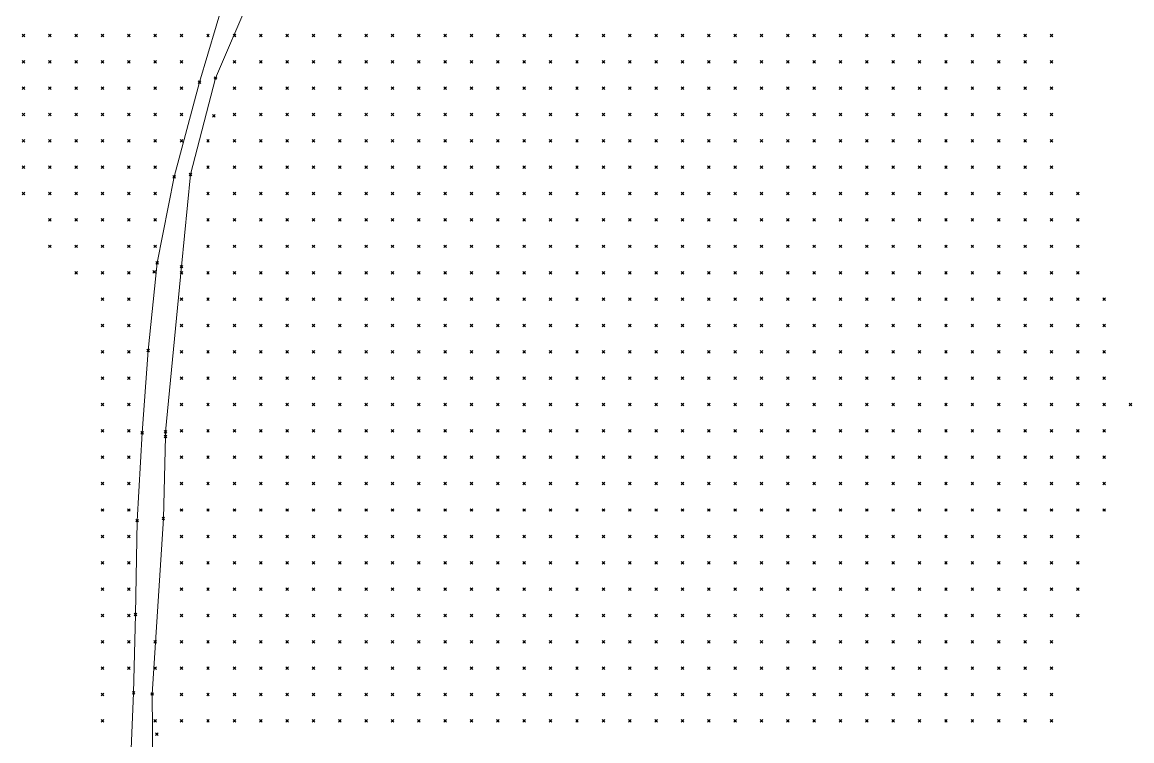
# Model space of a CAD drawing. Header units: metres. Extents: x 441556 to 446409, y 432338 to 461058.
# Drawn here: x 445136.5 to 445262.8, y 436435.4 to 436517.2 of the extents above; entities that cross this region are included whole.
import ezdxf

# ---------------------------------------------------------------- set-up
doc = ezdxf.new("R2010")
doc.units = ezdxf.units.M
doc.header["$MEASUREMENT"] = 0
doc.header["$PDMODE"] = 35
doc.header["$PDSIZE"] = 0.15
for name, color, linetype, lineweight in [('DTM-BRE-RevN_GRP_DRUM FORESTIER', 2, 'Continuous', 0), ('DTM-NOK-RevN_LIDAR_co_lidar', 91, 'Continuous', 0), ('DTM-NOK-RevN_RTK', 32, 'Continuous', 0)]:
    doc.layers.add(name, color=color, linetype=linetype, lineweight=lineweight)

msp = doc.modelspace()

# ---------------------------------------------------------------- linework, layer by layer
at = {"layer": 'DTM-BRE-RevN_GRP_DRUM FORESTIER'}
for p, q in [((445156.671, 436510.345, 325.163), (445159.586, 436520.169, 325.555)), ((445162.424, 436519.913, 325.438), (445158.501, 436510.811, 325.175)), ((445153.81, 436499.577, 324.866), (445156.671, 436510.345, 325.163)), ((445158.501, 436510.811, 325.175), (445155.667, 436499.825, 324.907)), ((445151.856, 436489.78, 325.215), (445153.81, 436499.577, 324.866)), ((445155.667, 436499.825, 324.907), (445154.642, 436489.352, 325.176)), ((445150.839, 436479.819, 325.858), (445151.856, 436489.78, 325.215)), ((445154.642, 436489.352, 325.176), (445152.824, 436470.561, 326.093)), ((445150.174, 436470.461, 326.262), (445150.839, 436479.819, 325.858)), ((445149.586, 436460.458, 327.038), (445150.174, 436470.461, 326.262)), ((445152.82, 436470.046, 326.208), (445152.567, 436460.717, 326.846)), ((445152.824, 436470.561, 326.093), (445152.82, 436470.046, 326.208)), ((445149.394, 436449.795, 327.481), (445149.586, 436460.458, 327.038)), ((445152.567, 436460.717, 326.846), (445151.311, 436440.742, 327.699)), ((445149.19, 436440.86, 327.899), (445149.394, 436449.795, 327.481)), ((445148.732, 436430.611, 328.113), (445149.19, 436440.86, 327.899)), ((445151.311, 436440.742, 327.699), (445151.373, 436430.299, 328.26))]:
    msp.add_line(p, q, dxfattribs=at)
at = {"layer": 'DTM-NOK-RevN_LIDAR_co_lidar'}
for p in [(445136.655, 436515.66, 322.846), (445139.654, 436515.66, 322.774), (445142.653, 436515.66, 322.909), (445145.653, 436515.66, 323.407), (445148.652, 436515.66, 323.956), (445151.652, 436515.66, 324.575), (445154.651, 436515.66, 325.074), (445157.65, 436515.66, 325.206), (445160.65, 436515.66, 325.333), (445163.649, 436515.66, 326.165), (445166.648, 436515.66, 327.094), (445169.648, 436515.66, 327.048), (445172.647, 436515.66, 327.612), (445175.647, 436515.66, 328.128), (445178.646, 436515.66, 328.467), (445181.645, 436515.66, 329.098), (445184.645, 436515.66, 330.219), (445187.644, 436515.66, 331.794), (445190.644, 436515.66, 333.171), (445193.643, 436515.66, 334.324), (445196.642, 436515.66, 335.776), (445199.642, 436515.66, 338.57), (445202.641, 436515.66, 341.075), (445205.64, 436515.66, 342.98), (445208.64, 436515.66, 344.397), (445211.639, 436515.66, 346.679), (445214.639, 436515.66, 348.168), (445217.638, 436515.66, 349.331), (445220.637, 436515.66, 351.758), (445223.637, 436515.66, 356.756), (445226.636, 436515.66, 362.486), (445229.635, 436515.66, 364.929), (445232.635, 436515.66, 362.86), (445235.634, 436515.66, 362.05), (445238.634, 436515.66, 363.032), (445241.633, 436515.66, 363.21), (445244.632, 436515.66, 363.889), (445247.632, 436515.66, 367.067), (445250.631, 436515.66, 373.421), (445253.63, 436515.66, 378.808), (445136.655, 436512.661, 322.892), (445139.654, 436512.661, 322.851), (445142.653, 436512.661, 322.778), (445145.653, 436512.661, 323.154), (445148.652, 436512.661, 323.668), (445151.652, 436512.661, 324.276), (445154.651, 436512.661, 324.886), (445160.65, 436512.661, 325.662), (445163.649, 436512.661, 327.797), (445166.648, 436512.661, 329.416), (445169.648, 436512.661, 328.302), (445172.647, 436512.661, 327.617), (445175.647, 436512.661, 327.858), (445178.646, 436512.661, 328.546), (445181.645, 436512.661, 329.053), (445184.645, 436512.661, 329.583), (445187.644, 436512.661, 330.58), (445190.644, 436512.661, 331.882), (445193.643, 436512.661, 333.159), (445196.642, 436512.661, 333.416), (445199.642, 436512.661, 334.721), (445202.641, 436512.661, 337.604), (445205.64, 436512.661, 340.252), (445208.64, 436512.661, 341.695), (445211.639, 436512.661, 344.013), (445214.639, 436512.661, 346.886), (445217.638, 436512.661, 348.123), (445220.637, 436512.661, 350.912), (445223.637, 436512.661, 355.356), (445226.636, 436512.661, 359.327), (445229.635, 436512.661, 361.262), (445232.635, 436512.661, 360.347), (445235.634, 436512.661, 360.505), (445238.634, 436512.661, 361.38), (445241.633, 436512.661, 361.731), (445244.632, 436512.661, 362.55), (445247.632, 436512.661, 364.852), (445250.631, 436512.661, 370.812), (445253.63, 436512.661, 376.974), (445136.655, 436509.661, 322.857), (445139.654, 436509.661, 322.831), (445142.653, 436509.661, 322.75), (445145.653, 436509.661, 322.985), (445148.652, 436509.661, 323.447), (445151.652, 436509.661, 324.105), (445154.651, 436509.661, 324.725), (445160.65, 436509.661, 326.407), (445163.649, 436509.661, 329.629), (445166.648, 436509.661, 332.262), (445169.648, 436509.661, 332.256), (445172.647, 436509.661, 331.297), (445175.647, 436509.661, 330.023), (445178.646, 436509.661, 329.26), (445181.645, 436509.661, 329.244), (445184.645, 436509.661, 329.438), (445187.644, 436509.661, 330.541), (445190.644, 436509.661, 331.805), (445193.643, 436509.661, 332.589), (445196.642, 436509.661, 332.318), (445199.642, 436509.661, 332.681), (445202.641, 436509.661, 334.692), (445205.64, 436509.661, 337.292), (445208.64, 436509.661, 339.092), (445211.639, 436509.661, 341.003), (445214.639, 436509.661, 343.919), (445217.638, 436509.661, 346.685), (445220.637, 436509.661, 349.955), (445223.637, 436509.661, 354.323), (445226.636, 436509.661, 356.357), (445229.635, 436509.661, 357.155), (445232.635, 436509.661, 357.793), (445235.634, 436509.661, 358.711), (445238.634, 436509.661, 359.509), (445241.633, 436509.661, 359.969), (445244.632, 436509.661, 360.824), (445247.632, 436509.661, 362.448), (445250.631, 436509.661, 367.727), (445253.63, 436509.661, 376.001), (445136.655, 436506.662, 322.796), (445139.654, 436506.662, 322.772), (445142.653, 436506.662, 322.746), (445145.653, 436506.662, 322.855), (445148.652, 436506.662, 323.305), (445151.652, 436506.662, 324.083), (445154.651, 436506.662, 324.649), (445160.65, 436506.662, 327.733), (445163.649, 436506.662, 330.938), (445166.648, 436506.662, 334.11), (445169.648, 436506.662, 335.261), (445172.647, 436506.662, 334.831), (445175.647, 436506.662, 333.015), (445178.646, 436506.662, 331.22), (445181.645, 436506.662, 331.199), (445184.645, 436506.662, 331.595), (445187.644, 436506.662, 332.56), (445190.644, 436506.662, 332.648), (445193.643, 436506.662, 331.93), (445196.642, 436506.662, 331.612), (445199.642, 436506.662, 332.054), (445202.641, 436506.662, 333.225), (445205.64, 436506.662, 335.615), (445208.64, 436506.662, 337.75), (445211.639, 436506.662, 339.422), (445214.639, 436506.662, 341.309), (445217.638, 436506.662, 345.017), (445220.637, 436506.662, 349.361), (445223.637, 436506.662, 352.231), (445226.636, 436506.662, 353.753), (445229.635, 436506.662, 354.707), (445232.635, 436506.662, 356.306), (445235.634, 436506.662, 357.737), (445238.634, 436506.662, 358.146), (445241.633, 436506.662, 358.245), (445244.632, 436506.662, 358.978), (445247.632, 436506.662, 360.501), (445250.631, 436506.662, 364.646), (445253.63, 436506.662, 372.692), (445136.655, 436503.662, 322.767), (445139.654, 436503.662, 322.757), (445142.653, 436503.662, 322.749), (445145.653, 436503.662, 322.786), (445148.652, 436503.662, 323.207), (445151.652, 436503.662, 324.092), (445154.651, 436503.662, 324.621), (445157.65, 436503.662, 324.857), (445160.65, 436503.662, 328.761), (445163.649, 436503.662, 332.344), (445166.648, 436503.662, 335.4), (445169.648, 436503.662, 337.094), (445172.647, 436503.662, 336.916), (445175.647, 436503.662, 335.88), (445178.646, 436503.662, 334.886), (445181.645, 436503.662, 334.879), (445184.645, 436503.662, 335.202), (445187.644, 436503.662, 336.469), (445190.644, 436503.662, 335.101), (445193.643, 436503.662, 332.315), (445196.642, 436503.662, 331.574), (445199.642, 436503.662, 332.027), (445202.641, 436503.662, 332.821), (445205.64, 436503.662, 334.67), (445208.64, 436503.662, 336.401), (445211.639, 436503.662, 338.075), (445214.639, 436503.662, 339.603), (445217.638, 436503.662, 342.664), (445220.637, 436503.662, 347.792), (445223.637, 436503.662, 350.835), (445226.636, 436503.662, 351.89), (445229.635, 436503.662, 352.644), (445232.635, 436503.662, 353.986), (445235.634, 436503.662, 355.863), (445238.634, 436503.662, 356.738), (445241.633, 436503.662, 357.133), (445244.632, 436503.662, 357.543), (445247.632, 436503.662, 358.393), (445250.631, 436503.662, 361.608), (445253.63, 436503.662, 366.358), (445136.655, 436500.663, 322.76), (445139.654, 436500.663, 322.762), (445142.653, 436500.663, 322.748), (445145.653, 436500.663, 322.743), (445148.652, 436500.663, 323.213), (445151.652, 436500.663, 324.094), (445157.65, 436500.663, 324.788), (445160.65, 436500.663, 329.496), (445163.649, 436500.663, 333.345), (445166.648, 436500.663, 335.984), (445169.648, 436500.663, 338.625), (445172.647, 436500.663, 339.497), (445175.647, 436500.663, 338.92), (445178.646, 436500.663, 339.447), (445181.645, 436500.663, 339.245), (445184.645, 436500.663, 338.799), (445187.644, 436500.663, 339.623), (445190.644, 436500.663, 338.266), (445193.643, 436500.663, 334.074), (445196.642, 436500.663, 332.072), (445199.642, 436500.663, 332.325), (445202.641, 436500.663, 332.916), (445205.64, 436500.663, 334.279), (445208.64, 436500.663, 335.676), (445211.639, 436500.663, 337.872), (445214.639, 436500.663, 339.622), (445217.638, 436500.663, 341.714), (445220.637, 436500.663, 346.138), (445223.637, 436500.663, 349.647), (445226.636, 436500.663, 350.141), (445229.635, 436500.663, 350.57), (445232.635, 436500.663, 352.095), (445235.634, 436500.663, 354.147), (445238.634, 436500.663, 355.8), (445241.633, 436500.663, 356.611), (445244.632, 436500.663, 356.932), (445247.632, 436500.663, 357.169), (445250.631, 436500.663, 359.815), (445253.63, 436500.663, 363.855), (445136.655, 436497.664, 322.742), (445139.654, 436497.664, 322.747), (445142.653, 436497.664, 322.686), (445145.653, 436497.664, 322.758), (445148.652, 436497.664, 323.328), (445151.652, 436497.664, 324.153), (445157.65, 436497.664, 325.315), (445160.65, 436497.664, 330.469), (445163.649, 436497.664, 334.808), (445166.648, 436497.664, 337.958), (445169.648, 436497.664, 340.256), (445172.647, 436497.664, 341.791), (445175.647, 436497.664, 342.455), (445178.646, 436497.664, 342.639), (445181.645, 436497.664, 342), (445184.645, 436497.664, 341.251), (445187.644, 436497.664, 341.096), (445190.644, 436497.664, 340.283), (445193.643, 436497.664, 336.389), (445196.642, 436497.664, 333.809), (445199.642, 436497.664, 333.395), (445202.641, 436497.664, 333.817), (445205.64, 436497.664, 334.743), (445208.64, 436497.664, 336.18), (445211.639, 436497.664, 338.906), (445214.639, 436497.664, 340.363), (445217.638, 436497.664, 341.837), (445220.637, 436497.664, 346.486), (445223.637, 436497.664, 349.126), (445226.636, 436497.664, 349.469), (445229.635, 436497.664, 349.933), (445232.635, 436497.664, 351.147), (445235.634, 436497.664, 353.396), (445238.634, 436497.664, 355.42), (445241.633, 436497.664, 356.488), (445244.632, 436497.664, 356.812), (445247.632, 436497.664, 356.751), (445250.631, 436497.664, 359.091), (445253.63, 436497.664, 363.154), (445256.63, 436497.664, 368.642), (445139.654, 436494.664, 322.727), (445142.653, 436494.664, 322.641), (445145.653, 436494.664, 322.817), (445148.652, 436494.664, 323.463), (445151.652, 436494.664, 324.328), (445157.65, 436494.664, 326.428), (445160.65, 436494.664, 332.176), (445163.649, 436494.664, 336.499), (445166.648, 436494.664, 339.405), (445169.648, 436494.664, 341.439), (445172.647, 436494.664, 343.198), (445175.647, 436494.664, 344.665), (445178.646, 436494.664, 344.542), (445181.645, 436494.664, 344.377), (445184.645, 436494.664, 343.53), (445187.644, 436494.664, 342.406), (445190.644, 436494.664, 340.715), (445193.643, 436494.664, 337.45), (445196.642, 436494.664, 335.094), (445199.642, 436494.664, 334.249), (445202.641, 436494.664, 334.104), (445205.64, 436494.664, 336.159), (445208.64, 436494.664, 338.028), (445211.639, 436494.664, 339.656), (445214.639, 436494.664, 340.589), (445217.638, 436494.664, 342.574), (445220.637, 436494.664, 347.264), (445223.637, 436494.664, 349.007), (445226.636, 436494.664, 349.035), (445229.635, 436494.664, 349.858), (445232.635, 436494.664, 350.995), (445235.634, 436494.664, 353.397), (445238.634, 436494.664, 355.552), (445241.633, 436494.664, 356.97), (445244.632, 436494.664, 357.042), (445247.632, 436494.664, 356.825), (445250.631, 436494.664, 358.7), (445253.63, 436494.664, 361.375), (445256.63, 436494.664, 365.848), (445139.654, 436491.665, 322.711), (445142.653, 436491.665, 322.643), (445145.653, 436491.665, 322.865), (445148.652, 436491.665, 323.599), (445151.652, 436491.665, 324.512), (445157.65, 436491.665, 327.109), (445160.65, 436491.665, 333.035), (445163.649, 436491.665, 337.467), (445166.648, 436491.665, 340.122), (445169.648, 436491.665, 342.075), (445172.647, 436491.665, 344.295), (445175.647, 436491.665, 346.196), (445178.646, 436491.665, 346.938), (445181.645, 436491.665, 346.929), (445184.645, 436491.665, 345.653), (445187.644, 436491.665, 344.033), (445190.644, 436491.665, 342.251), (445193.643, 436491.665, 339.182), (445196.642, 436491.665, 336.43), (445199.642, 436491.665, 336.381), (445202.641, 436491.665, 338.15), (445205.64, 436491.665, 340.482), (445208.64, 436491.665, 339.214), (445211.639, 436491.665, 339.337), (445214.639, 436491.665, 340.064), (445217.638, 436491.665, 342.652), (445220.637, 436491.665, 345.878), (445223.637, 436491.665, 348.119), (445226.636, 436491.665, 348.843), (445229.635, 436491.665, 349.654), (445232.635, 436491.665, 351.31), (445235.634, 436491.665, 353.871), (445238.634, 436491.665, 355.484), (445241.633, 436491.665, 356.403), (445244.632, 436491.665, 356.348), (445247.632, 436491.665, 356.012), (445250.631, 436491.665, 356.462), (445253.63, 436491.665, 358.618), (445256.63, 436491.665, 363.88), (445142.653, 436488.666, 322.679), (445145.653, 436488.666, 322.964), (445148.652, 436488.666, 323.841), (445154.651, 436488.666, 325.166), (445157.65, 436488.666, 327.007), (445160.65, 436488.666, 332.555), (445163.649, 436488.666, 337.074), (445166.648, 436488.666, 340.096), (445169.648, 436488.666, 342.612), (445172.647, 436488.666, 345.271), (445175.647, 436488.666, 347.555), (445178.646, 436488.666, 348.814), (445181.645, 436488.666, 348.741), (445184.645, 436488.666, 347.215), (445187.644, 436488.666, 345.294), (445190.644, 436488.666, 344.087), (445193.643, 436488.666, 341.882), (445196.642, 436488.666, 340.213), (445199.642, 436488.666, 341.155), (445202.641, 436488.666, 343.422), (445205.64, 436488.666, 343.369), (445208.64, 436488.666, 339.308), (445211.639, 436488.666, 338.281), (445214.639, 436488.666, 339.386), (445217.638, 436488.666, 340.739), (445220.637, 436488.666, 342.856), (445223.637, 436488.666, 345.406), (445226.636, 436488.666, 346.988), (445229.635, 436488.666, 348.342), (445232.635, 436488.666, 350.949), (445235.634, 436488.666, 353.312), (445238.634, 436488.666, 354.867), (445241.633, 436488.666, 355.569), (445244.632, 436488.666, 355.339), (445247.632, 436488.666, 355.078), (445250.631, 436488.666, 354.802), (445253.63, 436488.666, 356.116), (445256.63, 436488.666, 360.774), (445145.653, 436485.666, 323.06), (445148.652, 436485.666, 324.003), (445154.651, 436485.666, 325.393), (445157.65, 436485.666, 328.466), (445160.65, 436485.666, 332.56), (445163.649, 436485.666, 336.507), (445166.648, 436485.666, 339.744), (445169.648, 436485.666, 342.282), (445172.647, 436485.666, 345.089), (445175.647, 436485.666, 347.693), (445178.646, 436485.666, 348.787), (445181.645, 436485.666, 348.832), (445184.645, 436485.666, 347.628), (445187.644, 436485.666, 346.096), (445190.644, 436485.666, 345.877), (445193.643, 436485.666, 342.907), (445196.642, 436485.666, 342.778), (445199.642, 436485.666, 345.149), (445202.641, 436485.666, 345.35), (445205.64, 436485.666, 343.976), (445208.64, 436485.666, 339.584), (445211.639, 436485.666, 337.873), (445214.639, 436485.666, 338.927), (445217.638, 436485.666, 339.136), (445220.637, 436485.666, 340.572), (445223.637, 436485.666, 342.558), (445226.636, 436485.666, 343.691), (445229.635, 436485.666, 345.216), (445232.635, 436485.666, 347.476), (445235.634, 436485.666, 350.202), (445238.634, 436485.666, 352.402), (445241.633, 436485.666, 353.342), (445244.632, 436485.666, 353.267), (445247.632, 436485.666, 353.382), (445250.631, 436485.666, 352.976), (445253.63, 436485.666, 353.486), (445256.63, 436485.666, 356.708), (445259.629, 436485.666, 363.07), (445145.653, 436482.667, 323.117), (445148.652, 436482.667, 324.108), (445154.651, 436482.667, 325.522), (445157.65, 436482.667, 329.42), (445160.65, 436482.667, 332.504), (445163.649, 436482.667, 336.63), (445166.648, 436482.667, 340.374), (445169.648, 436482.667, 342.508), (445172.647, 436482.667, 344.96), (445175.647, 436482.667, 347.201), (445178.646, 436482.667, 347.961), (445181.645, 436482.667, 347.976), (445184.645, 436482.667, 347.795), (445187.644, 436482.667, 347.665), (445190.644, 436482.667, 349.106), (445193.643, 436482.667, 347.309), (445196.642, 436482.667, 345.617), (445199.642, 436482.667, 346.173), (445202.641, 436482.667, 345.253), (445205.64, 436482.667, 343.354), (445208.64, 436482.667, 339.66), (445211.639, 436482.667, 337.769), (445214.639, 436482.667, 338.158), (445217.638, 436482.667, 338.535), (445220.637, 436482.667, 339.837), (445223.637, 436482.667, 341.23), (445226.636, 436482.667, 342.059), (445229.635, 436482.667, 343.095), (445232.635, 436482.667, 344.558), (445235.634, 436482.667, 347.061), (445238.634, 436482.667, 349.101), (445241.633, 436482.667, 350.427), (445244.632, 436482.667, 350.845), (445247.632, 436482.667, 350.864), (445250.631, 436482.667, 351.272), (445253.63, 436482.667, 352.663), (445256.63, 436482.667, 355.054), (445259.629, 436482.667, 359.674), (445145.653, 436479.667, 323.569), (445148.652, 436479.667, 324.627), (445154.651, 436479.667, 325.623), (445157.65, 436479.667, 329.727), (445160.65, 436479.667, 333.234), (445163.649, 436479.667, 336.902), (445166.648, 436479.667, 340.213), (445169.648, 436479.667, 342.179), (445172.647, 436479.667, 345.04), (445175.647, 436479.667, 347.06), (445178.646, 436479.667, 347.685), (445181.645, 436479.667, 348.005), (445184.645, 436479.667, 347.895), (445187.644, 436479.667, 348.701), (445190.644, 436479.667, 350.895), (445193.643, 436479.667, 350.68), (445196.642, 436479.667, 347.836), (445199.642, 436479.667, 346.561), (445202.641, 436479.667, 345.388), (445205.64, 436479.667, 343.106), (445208.64, 436479.667, 339.6), (445211.639, 436479.667, 337.43), (445214.639, 436479.667, 337.537), (445217.638, 436479.667, 338.53), (445220.637, 436479.667, 339.913), (445223.637, 436479.667, 341.035), (445226.636, 436479.667, 342.139), (445229.635, 436479.667, 342.494), (445232.635, 436479.667, 343.087), (445235.634, 436479.667, 344.556), (445238.634, 436479.667, 346.116), (445241.633, 436479.667, 348.422), (445244.632, 436479.667, 349.409), (445247.632, 436479.667, 349.393), (445250.631, 436479.667, 349.829), (445253.63, 436479.667, 351.459), (445256.63, 436479.667, 354.057), (445259.629, 436479.667, 357.214), (445145.653, 436476.668, 323.889), (445148.652, 436476.668, 325.09), (445154.651, 436476.668, 325.777), (445157.65, 436476.668, 329.852), (445160.65, 436476.668, 333.609), (445163.649, 436476.668, 336.9), (445166.648, 436476.668, 339.728), (445169.648, 436476.668, 342.041), (445172.647, 436476.668, 344.989), (445175.647, 436476.668, 346.757), (445178.646, 436476.668, 348.045), (445181.645, 436476.668, 348.844), (445184.645, 436476.668, 349.34), (445187.644, 436476.668, 349.821), (445190.644, 436476.668, 350.134), (445193.643, 436476.668, 349.724), (445196.642, 436476.668, 348.346), (445199.642, 436476.668, 347.853), (445202.641, 436476.668, 347.26), (445205.64, 436476.668, 344.771), (445208.64, 436476.668, 340.578), (445211.639, 436476.668, 337.885), (445214.639, 436476.668, 337.781), (445217.638, 436476.668, 338.95), (445220.637, 436476.668, 340.099), (445223.637, 436476.668, 340.645), (445226.636, 436476.668, 341.866), (445229.635, 436476.668, 342.119), (445232.635, 436476.668, 342.2), (445235.634, 436476.668, 343.14), (445238.634, 436476.668, 344.024), (445241.633, 436476.668, 345.89), (445244.632, 436476.668, 347.013), (445247.632, 436476.668, 347.478), (445250.631, 436476.668, 348.247), (445253.63, 436476.668, 349.221), (445256.63, 436476.668, 351.927), (445259.629, 436476.668, 355.097), (445145.653, 436473.669, 323.887), (445148.652, 436473.669, 325.081), (445154.651, 436473.669, 327.651), (445157.65, 436473.669, 330.707), (445160.65, 436473.669, 333.215), (445163.649, 436473.669, 336.478), (445166.648, 436473.669, 339.626), (445169.648, 436473.669, 342.491), (445172.647, 436473.669, 345.216), (445175.647, 436473.669, 347.406), (445178.646, 436473.669, 349.095), (445181.645, 436473.669, 349.906), (445184.645, 436473.669, 351.383), (445187.644, 436473.669, 351.566), (445190.644, 436473.669, 350.821), (445193.643, 436473.669, 349.778), (445196.642, 436473.669, 348.999), (445199.642, 436473.669, 348.964), (445202.641, 436473.669, 349.063), (445205.64, 436473.669, 347.693), (445208.64, 436473.669, 344.247), (445211.639, 436473.669, 340.34), (445214.639, 436473.669, 339.12), (445217.638, 436473.669, 339.499), (445220.637, 436473.669, 340.008), (445223.637, 436473.669, 340.183), (445226.636, 436473.669, 340.848), (445229.635, 436473.669, 341.372), (445232.635, 436473.669, 341.894), (445235.634, 436473.669, 342.881), (445238.634, 436473.669, 343.432), (445241.633, 436473.669, 344.293), (445244.632, 436473.669, 345.032), (445247.632, 436473.669, 345.614), (445250.631, 436473.669, 346.393), (445253.63, 436473.669, 347.305), (445256.63, 436473.669, 350.249), (445259.629, 436473.669, 352.94), (445262.629, 436473.669, 356.445), (445145.653, 436470.669, 324.123), (445148.652, 436470.669, 325.36), (445154.651, 436470.669, 328.084), (445157.65, 436470.669, 330.665), (445160.65, 436470.669, 332.969), (445163.649, 436470.669, 336.189), (445166.648, 436470.669, 339.768), (445169.648, 436470.669, 342.945), (445172.647, 436470.669, 345.439), (445175.647, 436470.669, 348.075), (445178.646, 436470.669, 350.414), (445181.645, 436470.669, 352.262), (445184.645, 436470.669, 353.709), (445187.644, 436470.669, 353.729), (445190.644, 436470.669, 353.281), (445193.643, 436470.669, 352.133), (445196.642, 436470.669, 351.055), (445199.642, 436470.669, 350.576), (445202.641, 436470.669, 350.075), (445205.64, 436470.669, 349.325), (445208.64, 436470.669, 347.879), (445211.639, 436470.669, 343.971), (445214.639, 436470.669, 341.386), (445217.638, 436470.669, 340.34), (445220.637, 436470.669, 340.146), (445223.637, 436470.669, 340.622), (445226.636, 436470.669, 340.701), (445229.635, 436470.669, 341.288), (445232.635, 436470.669, 342.351), (445235.634, 436470.669, 343.423), (445238.634, 436470.669, 343.855), (445241.633, 436470.669, 344.112), (445244.632, 436470.669, 344.403), (445247.632, 436470.669, 344.776), (445250.631, 436470.669, 345.449), (445253.63, 436470.669, 346.1), (445256.63, 436470.669, 348.292), (445259.629, 436470.669, 351.312), (445145.653, 436467.67, 323.841), (445148.652, 436467.67, 325.448), (445154.651, 436467.67, 327.099), (445157.65, 436467.67, 330.005), (445160.65, 436467.67, 333.21), (445163.649, 436467.67, 336.072), (445166.648, 436467.67, 340.203), (445169.648, 436467.67, 343.241), (445172.647, 436467.67, 345.838), (445175.647, 436467.67, 348.418), (445178.646, 436467.67, 351.192), (445181.645, 436467.67, 353.747), (445184.645, 436467.67, 355.323), (445187.644, 436467.67, 356.056), (445190.644, 436467.67, 356.116), (445193.643, 436467.67, 355.714), (445196.642, 436467.67, 353.783), (445199.642, 436467.67, 352.419), (445202.641, 436467.67, 351.511), (445205.64, 436467.67, 350.499), (445208.64, 436467.67, 350.563), (445211.639, 436467.67, 348.738), (445214.639, 436467.67, 344.392), (445217.638, 436467.67, 341.534), (445220.637, 436467.67, 340.928), (445223.637, 436467.67, 341.744), (445226.636, 436467.67, 341.777), (445229.635, 436467.67, 342.309), (445232.635, 436467.67, 342.92), (445235.634, 436467.67, 343.837), (445238.634, 436467.67, 343.986), (445241.633, 436467.67, 344.231), (445244.632, 436467.67, 344.55), (445247.632, 436467.67, 344.989), (445250.631, 436467.67, 345.429), (445253.63, 436467.67, 345.818), (445256.63, 436467.67, 347.229), (445259.629, 436467.67, 349.631), (445145.653, 436464.671, 323.66), (445148.652, 436464.671, 325.492), (445154.651, 436464.671, 326.925), (445157.65, 436464.671, 329.909), (445160.65, 436464.671, 334.084), (445163.649, 436464.671, 336.894), (445166.648, 436464.671, 340.732), (445169.648, 436464.671, 343.512), (445172.647, 436464.671, 345.974), (445175.647, 436464.671, 348.486), (445178.646, 436464.671, 351.279), (445181.645, 436464.671, 353.73), (445184.645, 436464.671, 355.805), (445187.644, 436464.671, 357.563), (445190.644, 436464.671, 358.048), (445193.643, 436464.671, 357.89), (445196.642, 436464.671, 356.785), (445199.642, 436464.671, 355.031), (445202.641, 436464.671, 353.831), (445205.64, 436464.671, 352.825), (445208.64, 436464.671, 352.877), (445211.639, 436464.671, 352.647), (445214.639, 436464.671, 347.987), (445217.638, 436464.671, 343.608), (445220.637, 436464.671, 342.38), (445223.637, 436464.671, 342.547), (445226.636, 436464.671, 342.894), (445229.635, 436464.671, 343.664), (445232.635, 436464.671, 343.942), (445235.634, 436464.671, 344.617), (445238.634, 436464.671, 344.493), (445241.633, 436464.671, 344.479), (445244.632, 436464.671, 344.676), (445247.632, 436464.671, 345.215), (445250.631, 436464.671, 345.517), (445253.63, 436464.671, 345.924), (445256.63, 436464.671, 347.411), (445259.629, 436464.671, 349.751), (445145.653, 436461.671, 323.866), (445148.652, 436461.671, 325.713), (445154.651, 436461.671, 327.216), (445157.65, 436461.671, 331.427), (445160.65, 436461.671, 335.594), (445163.649, 436461.671, 338.314), (445166.648, 436461.671, 341.772), (445169.648, 436461.671, 344.359), (445172.647, 436461.671, 346.472), (445175.647, 436461.671, 349.049), (445178.646, 436461.671, 351.473), (445181.645, 436461.671, 353.675), (445184.645, 436461.671, 356.065), (445187.644, 436461.671, 358.38), (445190.644, 436461.671, 359.667), (445193.643, 436461.671, 359.664), (445196.642, 436461.671, 359.248), (445199.642, 436461.671, 358.053), (445202.641, 436461.671, 356.573), (445205.64, 436461.671, 355.157), (445208.64, 436461.671, 354.363), (445211.639, 436461.671, 354.291), (445214.639, 436461.671, 351.558), (445217.638, 436461.671, 346.549), (445220.637, 436461.671, 344.599), (445223.637, 436461.671, 344.412), (445226.636, 436461.671, 345.043), (445229.635, 436461.671, 345.581), (445232.635, 436461.671, 345.761), (445235.634, 436461.671, 345.446), (445238.634, 436461.671, 344.898), (445241.633, 436461.671, 344.784), (445244.632, 436461.671, 344.851), (445247.632, 436461.671, 345.438), (445250.631, 436461.671, 346.46), (445253.63, 436461.671, 347.228), (445256.63, 436461.671, 348.894), (445259.629, 436461.671, 351.609), (445145.653, 436458.672, 324.398), (445148.652, 436458.672, 326.114), (445154.651, 436458.672, 327.737), (445157.65, 436458.672, 332.544), (445160.65, 436458.672, 336.913), (445163.649, 436458.672, 339.144), (445166.648, 436458.672, 342.146), (445169.648, 436458.672, 345.359), (445172.647, 436458.672, 347.482), (445175.647, 436458.672, 349.769), (445178.646, 436458.672, 352.105), (445181.645, 436458.672, 354.174), (445184.645, 436458.672, 356.631), (445187.644, 436458.672, 359.031), (445190.644, 436458.672, 360.862), (445193.643, 436458.672, 361.41), (445196.642, 436458.672, 361.626), (445199.642, 436458.672, 360.854), (445202.641, 436458.672, 359.215), (445205.64, 436458.672, 357.155), (445208.64, 436458.672, 355.656), (445211.639, 436458.672, 355.249), (445214.639, 436458.672, 354.362), (445217.638, 436458.672, 351.799), (445220.637, 436458.672, 349.091), (445223.637, 436458.672, 349.099), (445226.636, 436458.672, 349.927), (445229.635, 436458.672, 348.625), (445232.635, 436458.672, 347.572), (445235.634, 436458.672, 346.075), (445238.634, 436458.672, 345.797), (445241.633, 436458.672, 345.769), (445244.632, 436458.672, 345.209), (445247.632, 436458.672, 346.111), (445250.631, 436458.672, 349.103), (445253.63, 436458.672, 349.594), (445256.63, 436458.672, 351.334), (445145.653, 436455.672, 325.104), (445148.652, 436455.672, 326.645), (445154.651, 436455.672, 328.336), (445157.65, 436455.672, 332.121), (445160.65, 436455.672, 336.741), (445163.649, 436455.672, 339.659), (445166.648, 436455.672, 342.188), (445169.648, 436455.672, 345.584), (445172.647, 436455.672, 348.306), (445175.647, 436455.672, 350.555), (445178.646, 436455.672, 352.784), (445181.645, 436455.672, 354.686), (445184.645, 436455.672, 356.958), (445187.644, 436455.672, 359.223), (445190.644, 436455.672, 361.193), (445193.643, 436455.672, 362.521), (445196.642, 436455.672, 363.253), (445199.642, 436455.672, 362.672), (445202.641, 436455.672, 360.909), (445205.64, 436455.672, 358.497), (445208.64, 436455.672, 357.241), (445211.639, 436455.672, 356.838), (445214.639, 436455.672, 356.834), (445217.638, 436455.672, 356.392), (445220.637, 436455.672, 355.058), (445223.637, 436455.672, 354.739), (445226.636, 436455.672, 354.905), (445229.635, 436455.672, 353.506), (445232.635, 436455.672, 351.919), (445235.634, 436455.672, 349.797), (445238.634, 436455.672, 348.491), (445241.633, 436455.672, 346.958), (445244.632, 436455.672, 345.669), (445247.632, 436455.672, 349.109), (445250.631, 436455.672, 352.961), (445253.63, 436455.672, 352.669), (445256.63, 436455.672, 354.816), (445145.653, 436452.673, 325.121), (445148.652, 436452.673, 326.668), (445154.651, 436452.673, 328.528), (445157.65, 436452.673, 331.693), (445160.65, 436452.673, 336.324), (445163.649, 436452.673, 339.903), (445166.648, 436452.673, 342.553), (445169.648, 436452.673, 345.299), (445172.647, 436452.673, 348.05), (445175.647, 436452.673, 350.513), (445178.646, 436452.673, 352.492), (445181.645, 436452.673, 354.941), (445184.645, 436452.673, 357.157), (445187.644, 436452.673, 359.229), (445190.644, 436452.673, 361.267), (445193.643, 436452.673, 363.098), (445196.642, 436452.673, 364.144), (445199.642, 436452.673, 364.343), (445202.641, 436452.673, 362.031), (445205.64, 436452.673, 359.505), (445208.64, 436452.673, 358.724), (445211.639, 436452.673, 358.436), (445214.639, 436452.673, 358.505), (445217.638, 436452.673, 358.199), (445220.637, 436452.673, 357.967), (445223.637, 436452.673, 357.55), (445226.636, 436452.673, 356.968), (445229.635, 436452.673, 356.729), (445232.635, 436452.673, 356.487), (445235.634, 436452.673, 355.363), (445238.634, 436452.673, 353.913), (445241.633, 436452.673, 352.658), (445244.632, 436452.673, 352.395), (445247.632, 436452.673, 356.01), (445250.631, 436452.673, 358.321), (445253.63, 436452.673, 358.138), (445256.63, 436452.673, 359.013), (445145.653, 436449.674, 325.064), (445148.652, 436449.674, 326.494), (445154.651, 436449.674, 329.201), (445157.65, 436449.674, 332.472), (445160.65, 436449.674, 336.47), (445163.649, 436449.674, 340.429), (445166.648, 436449.674, 343.135), (445169.648, 436449.674, 344.577), (445172.647, 436449.674, 347.345), (445175.647, 436449.674, 350.062), (445178.646, 436449.674, 351.979), (445181.645, 436449.674, 354.905), (445184.645, 436449.674, 357.144), (445187.644, 436449.674, 359.172), (445190.644, 436449.674, 361.379), (445193.643, 436449.674, 363.397), (445196.642, 436449.674, 364.837), (445199.642, 436449.674, 365.81), (445202.641, 436449.674, 364.06), (445205.64, 436449.674, 361.705), (445208.64, 436449.674, 360.199), (445211.639, 436449.674, 358.941), (445214.639, 436449.674, 358.867), (445217.638, 436449.674, 358.782), (445220.637, 436449.674, 358.789), (445223.637, 436449.674, 358.559), (445226.636, 436449.674, 358.211), (445229.635, 436449.674, 358.616), (445232.635, 436449.674, 359.515), (445235.634, 436449.674, 359.924), (445238.634, 436449.674, 360.187), (445241.633, 436449.674, 360.056), (445244.632, 436449.674, 360.841), (445247.632, 436449.674, 362.166), (445250.631, 436449.674, 362.4), (445253.63, 436449.674, 362.016), (445256.63, 436449.674, 361.67), (445145.653, 436446.674, 325.28), (445148.652, 436446.674, 326.675), (445151.652, 436446.674, 326.773), (445154.651, 436446.674, 329.212), (445157.65, 436446.674, 333.093), (445160.65, 436446.674, 337.065), (445163.649, 436446.674, 341.25), (445166.648, 436446.674, 343.947), (445169.648, 436446.674, 345.173), (445172.647, 436446.674, 347.186), (445175.647, 436446.674, 349.519), (445178.646, 436446.674, 352.036), (445181.645, 436446.674, 354.718), (445184.645, 436446.674, 356.649), (445187.644, 436446.674, 359.579), (445190.644, 436446.674, 362.091), (445193.643, 436446.674, 363.901), (445196.642, 436446.674, 365.47), (445199.642, 436446.674, 366.768), (445202.641, 436446.674, 366.875), (445205.64, 436446.674, 364.324), (445208.64, 436446.674, 361.366), (445211.639, 436446.674, 359.179), (445214.639, 436446.674, 358.731), (445217.638, 436446.674, 359.05), (445220.637, 436446.674, 359.239), (445223.637, 436446.674, 359.566), (445226.636, 436446.674, 359.973), (445229.635, 436446.674, 360.707), (445232.635, 436446.674, 361.483), (445235.634, 436446.674, 362.599), (445238.634, 436446.674, 363.186), (445241.633, 436446.674, 363.642), (445244.632, 436446.674, 364.192), (445247.632, 436446.674, 364.22), (445250.631, 436446.674, 363.708), (445253.63, 436446.674, 362.885), (445145.653, 436443.675, 325.531), (445148.652, 436443.675, 326.95), (445151.652, 436443.675, 327.096), (445154.651, 436443.675, 329.196), (445157.65, 436443.675, 333.121), (445160.65, 436443.675, 338.12), (445163.649, 436443.675, 342.11), (445166.648, 436443.675, 344.412), (445169.648, 436443.675, 345.781), (445172.647, 436443.675, 347.889), (445175.647, 436443.675, 350.482), (445178.646, 436443.675, 352.88), (445181.645, 436443.675, 355.153), (445184.645, 436443.675, 357.114), (445187.644, 436443.675, 360.051), (445190.644, 436443.675, 361.932), (445193.643, 436443.675, 363.317), (445196.642, 436443.675, 365.282), (445199.642, 436443.675, 366.913), (445202.641, 436443.675, 366.921), (445205.64, 436443.675, 364.271), (445208.64, 436443.675, 362.216), (445211.639, 436443.675, 360.836), (445214.639, 436443.675, 360.063), (445217.638, 436443.675, 360.14), (445220.637, 436443.675, 360.424), (445223.637, 436443.675, 361.258), (445226.636, 436443.675, 362.149), (445229.635, 436443.675, 362.122), (445232.635, 436443.675, 362.312), (445235.634, 436443.675, 363.408), (445238.634, 436443.675, 363.9), (445241.633, 436443.675, 364.441), (445244.632, 436443.675, 364.725), (445247.632, 436443.675, 364.44), (445250.631, 436443.675, 362.333), (445253.63, 436443.675, 362.09), (445145.653, 436440.676, 325.596), (445154.651, 436440.676, 329.669), (445157.65, 436440.676, 333.076), (445160.65, 436440.676, 337.712), (445163.649, 436440.676, 341.057), (445166.648, 436440.676, 344.565), (445169.648, 436440.676, 346.833), (445172.647, 436440.676, 349.047), (445175.647, 436440.676, 351.85), (445178.646, 436440.676, 353.517), (445181.645, 436440.676, 355.908), (445184.645, 436440.676, 358.039), (445187.644, 436440.676, 359.962), (445190.644, 436440.676, 361.163), (445193.643, 436440.676, 362.296), (445196.642, 436440.676, 364.716), (445199.642, 436440.676, 365.766), (445202.641, 436440.676, 364.701), (445205.64, 436440.676, 363.296), (445208.64, 436440.676, 363.076), (445211.639, 436440.676, 362.881), (445214.639, 436440.676, 362.385), (445217.638, 436440.676, 362.147), (445220.637, 436440.676, 362.493), (445223.637, 436440.676, 363.598), (445226.636, 436440.676, 364.562), (445229.635, 436440.676, 364.263), (445232.635, 436440.676, 363.887), (445235.634, 436440.676, 363.251), (445238.634, 436440.676, 363.62), (445241.633, 436440.676, 364.586), (445244.632, 436440.676, 365.101), (445247.632, 436440.676, 364.426), (445250.631, 436440.676, 363.029), (445253.63, 436440.676, 362.996), (445145.653, 436437.676, 325.012), (445151.652, 436437.676, 327.698), (445154.651, 436437.676, 329.303), (445157.65, 436437.676, 333.918), (445160.65, 436437.676, 337.9), (445163.649, 436437.676, 340.931), (445166.648, 436437.676, 344.62), (445169.648, 436437.676, 347.292), (445172.647, 436437.676, 349.454), (445175.647, 436437.676, 352.01), (445178.646, 436437.676, 353.671), (445181.645, 436437.676, 355.25), (445184.645, 436437.676, 356.324), (445187.644, 436437.676, 357.595), (445190.644, 436437.676, 359.038), (445193.643, 436437.676, 360.737), (445196.642, 436437.676, 363.126), (445199.642, 436437.676, 363.805), (445202.641, 436437.676, 363.388), (445205.64, 436437.676, 363.377), (445208.64, 436437.676, 363.825), (445211.639, 436437.676, 364.35), (445214.639, 436437.676, 364.47), (445217.638, 436437.676, 364.345), (445220.637, 436437.676, 364.395), (445223.637, 436437.676, 366.534), (445226.636, 436437.676, 367.656), (445229.635, 436437.676, 367.717), (445232.635, 436437.676, 365.844), (445235.634, 436437.676, 364.125), (445238.634, 436437.676, 363.475), (445241.633, 436437.676, 364.678), (445244.632, 436437.676, 366.141), (445247.632, 436437.676, 366.712), (445250.631, 436437.676, 366.802), (445253.63, 436437.676, 366.187)]:
    msp.add_point(p, dxfattribs=at)
at = {"layer": 'DTM-NOK-RevN_RTK'}
for p in [(445156.671, 436510.345, 325.163), (445158.501, 436510.811, 325.175), (445158.318, 436506.506, 324.656), (445153.81, 436499.577, 324.866), (445155.667, 436499.825, 324.907), (445151.521, 436488.755, 325.012), (445151.856, 436489.78, 325.215), (445154.642, 436489.352, 325.176), (445150.839, 436479.819, 325.858), (445150.174, 436470.461, 326.262), (445152.82, 436470.046, 326.208), (445152.824, 436470.561, 326.093), (445149.586, 436460.458, 327.038), (445152.567, 436460.717, 326.846), (445149.394, 436449.795, 327.481), (445149.19, 436440.86, 327.899), (445151.311, 436440.742, 327.699), (445151.815, 436436.161, 327.478)]:
    msp.add_point(p, dxfattribs=at)

doc.saveas('drawing.dxf')
